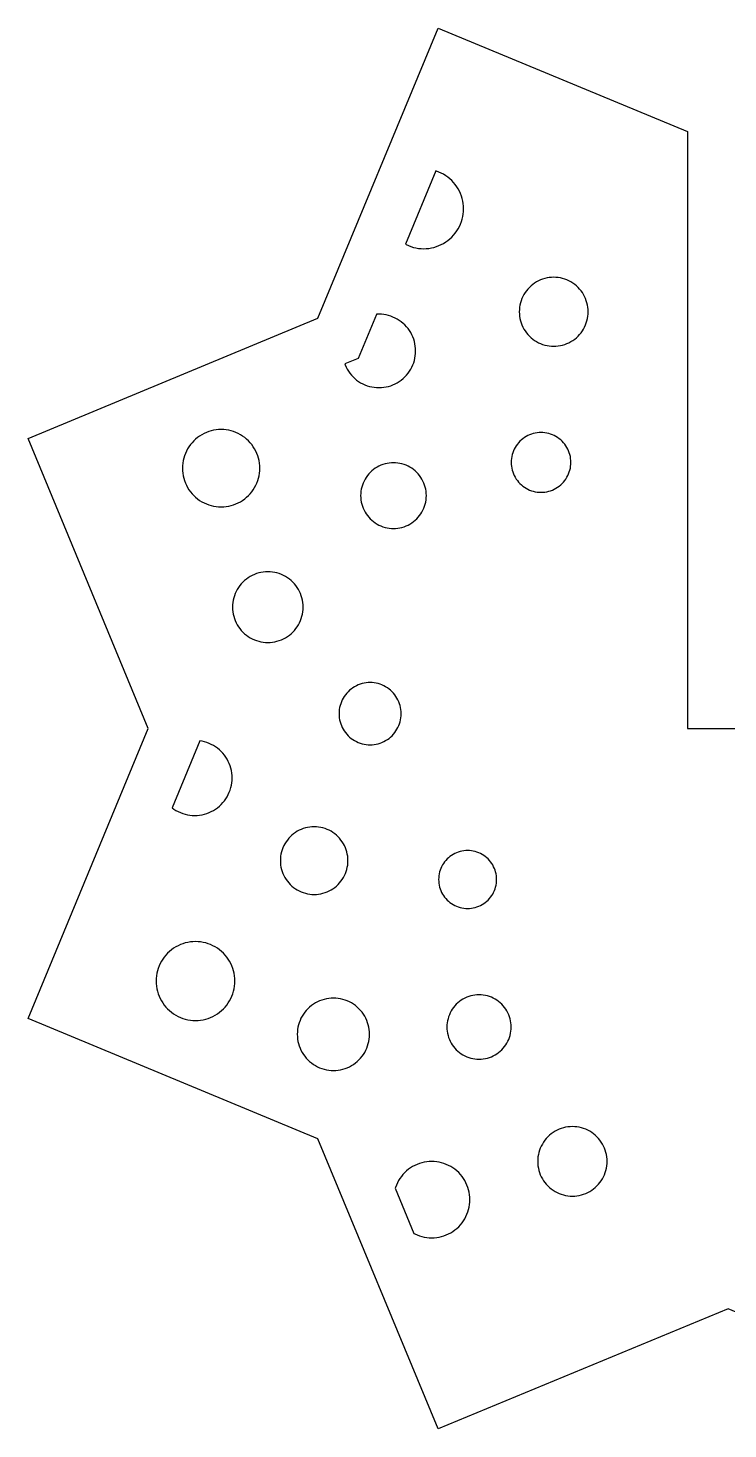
# Model space of a CAD drawing. Header units: millimetres. Extents: x -35 to 108, y -35 to 35.
# Drawn here: x -34.6 to 0, y -34.6 to 34.6 of the extents above; entities that cross this region are included whole.
import ezdxf

# ---------------------------------------------------------------- set-up
doc = ezdxf.new("R2010")
doc.units = ezdxf.units.MM
doc.layers.add('CUT', color=1, linetype='Continuous')

msp = doc.modelspace()

# ---------------------------------------------------------------- linework, layer by layer
at = {"layer": 'CUT'}
for points in [[(14.351, -34.645), (0, -28.701), (-14.351, -34.645), (-20.295, -20.295), (-34.645, -14.351), (-28.701, 0), (-34.645, 14.351), (-20.295, 20.295), (-14.351, 34.645), (-2, 29.53), (-2, 0), (2, 0), (2, 29.53), (14.351, 34.645), (20.295, 20.295), (34.645, 14.351), (28.701, 0), (34.645, -14.351), (20.295, -20.295), (14.351, -34.645)], [(-13.196, 25.069), (-13.159, 25.192), (-13.129, 25.318), (-13.108, 25.445), (-13.096, 25.574), (-13.091, 25.703), (-13.096, 25.832), (-13.108, 25.96), (-13.129, 26.087), (-13.159, 26.213), (-13.196, 26.336), (-13.241, 26.457), (-13.295, 26.575), (-13.356, 26.688), (-13.424, 26.798), (-13.499, 26.903), (-13.581, 27.003), (-13.669, 27.097), (-13.763, 27.185), (-13.863, 27.267), (-13.968, 27.342), (-14.077, 27.41), (-14.191, 27.471), (-14.309, 27.524), (-14.429, 27.57), (-14.463, 27.58), (-15.966, 23.951), (-15.935, 23.934), (-15.818, 23.881), (-15.697, 23.835), (-15.573, 23.798), (-15.448, 23.769), (-15.321, 23.748), (-15.192, 23.735), (-15.063, 23.731), (-14.934, 23.735), (-14.806, 23.748), (-14.678, 23.769), (-14.553, 23.798), (-14.429, 23.835), (-14.309, 23.881), (-14.191, 23.934), (-14.077, 23.995), (-13.968, 24.063), (-13.863, 24.138), (-13.763, 24.22), (-13.669, 24.308), (-13.581, 24.402), (-13.499, 24.502), (-13.424, 24.607), (-13.356, 24.717), (-13.295, 24.83), (-13.241, 24.948), (-13.196, 25.069)], [(-7.013, 20.064), (-6.98, 20.17), (-6.955, 20.279), (-6.937, 20.389), (-6.926, 20.5), (-6.922, 20.611), (-6.926, 20.723), (-6.937, 20.834), (-6.955, 20.944), (-6.98, 21.052), (-7.013, 21.159), (-7.052, 21.263), (-7.098, 21.365), (-7.151, 21.463), (-7.209, 21.558), (-7.274, 21.648), (-7.345, 21.735), (-7.421, 21.816), (-7.503, 21.892), (-7.589, 21.963), (-7.679, 22.028), (-7.774, 22.087), (-7.872, 22.139), (-7.974, 22.185), (-8.078, 22.224), (-8.185, 22.257), (-8.294, 22.282), (-8.404, 22.3), (-8.515, 22.311), (-8.626, 22.315), (-8.737, 22.311), (-8.848, 22.3), (-8.958, 22.282), (-9.067, 22.257), (-9.174, 22.224), (-9.278, 22.185), (-9.379, 22.139), (-9.478, 22.087), (-9.572, 22.028), (-9.663, 21.963), (-9.749, 21.892), (-9.831, 21.816), (-9.907, 21.735), (-9.978, 21.648), (-10.042, 21.558), (-10.101, 21.463), (-10.154, 21.365), (-10.2, 21.263), (-10.239, 21.159), (-10.272, 21.052), (-10.297, 20.944), (-10.315, 20.834), (-10.326, 20.723), (-10.33, 20.611), (-10.326, 20.5), (-10.315, 20.389), (-10.297, 20.279), (-10.272, 20.17), (-10.239, 20.064), (-10.2, 19.959), (-10.154, 19.858), (-10.101, 19.759), (-10.042, 19.665), (-9.978, 19.574), (-9.907, 19.488), (-9.831, 19.407), (-9.749, 19.33), (-9.663, 19.26), (-9.572, 19.195), (-9.478, 19.136), (-9.379, 19.083), (-9.278, 19.037), (-9.174, 18.998), (-9.067, 18.966), (-8.958, 18.94), (-8.848, 18.922), (-8.737, 18.911), (-8.626, 18.908), (-8.515, 18.911), (-8.404, 18.922), (-8.294, 18.94), (-8.185, 18.966), (-8.078, 18.998), (-7.974, 19.037), (-7.872, 19.083), (-7.774, 19.136), (-7.679, 19.195), (-7.589, 19.26), (-7.503, 19.33), (-7.421, 19.407), (-7.345, 19.488), (-7.274, 19.574), (-7.209, 19.665), (-7.151, 19.759), (-7.098, 19.858), (-7.052, 19.959), (-7.013, 20.064)], [(-15.556, 18.091), (-15.522, 18.204), (-15.495, 18.32), (-15.476, 18.437), (-15.464, 18.555), (-15.46, 18.674), (-15.464, 18.793), (-15.476, 18.911), (-15.495, 19.028), (-15.522, 19.144), (-15.556, 19.257), (-15.598, 19.369), (-15.647, 19.477), (-15.703, 19.582), (-15.766, 19.682), (-15.835, 19.779), (-15.911, 19.871), (-15.992, 19.957), (-16.078, 20.039), (-16.17, 20.114), (-16.267, 20.183), (-16.368, 20.246), (-16.472, 20.302), (-16.581, 20.351), (-16.692, 20.393), (-16.805, 20.427), (-16.921, 20.454), (-17.038, 20.474), (-17.156, 20.485), (-17.275, 20.489), (-17.394, 20.485), (-17.402, 20.484), (-18.305, 18.305), (-18.971, 18.029), (-18.952, 17.979), (-18.903, 17.871), (-18.847, 17.766), (-18.784, 17.666), (-18.715, 17.569), (-18.64, 17.477), (-18.559, 17.391), (-18.472, 17.309), (-18.38, 17.234), (-18.284, 17.165), (-18.183, 17.102), (-18.078, 17.046), (-17.97, 16.997), (-17.859, 16.955), (-17.745, 16.921), (-17.629, 16.894), (-17.512, 16.874), (-17.394, 16.863), (-17.275, 16.859), (-17.156, 16.863), (-17.038, 16.874), (-16.921, 16.894), (-16.805, 16.921), (-16.692, 16.955), (-16.581, 16.997), (-16.472, 17.046), (-16.368, 17.102), (-16.267, 17.165), (-16.17, 17.234), (-16.078, 17.309), (-15.992, 17.391), (-15.911, 17.477), (-15.835, 17.569), (-15.766, 17.666), (-15.703, 17.766), (-15.647, 17.871), (-15.598, 17.979), (-15.556, 18.091)], [(-23.274, 12.259), (-23.237, 12.378), (-23.209, 12.5), (-23.188, 12.624), (-23.176, 12.749), (-23.172, 12.874), (-23.176, 12.999), (-23.188, 13.124), (-23.209, 13.247), (-23.237, 13.369), (-23.274, 13.489), (-23.318, 13.607), (-23.37, 13.721), (-23.429, 13.831), (-23.495, 13.938), (-23.568, 14.039), (-23.647, 14.136), (-23.733, 14.228), (-23.824, 14.313), (-23.921, 14.393), (-24.023, 14.466), (-24.129, 14.532), (-24.24, 14.591), (-24.354, 14.643), (-24.471, 14.687), (-24.591, 14.723), (-24.713, 14.752), (-24.837, 14.772), (-24.961, 14.784), (-25.086, 14.788), (-25.212, 14.784), (-25.336, 14.772), (-25.46, 14.752), (-25.582, 14.723), (-25.702, 14.687), (-25.819, 14.643), (-25.933, 14.591), (-26.044, 14.532), (-26.15, 14.466), (-26.252, 14.393), (-26.349, 14.313), (-26.44, 14.228), (-26.526, 14.136), (-26.605, 14.039), (-26.678, 13.938), (-26.744, 13.831), (-26.803, 13.721), (-26.855, 13.607), (-26.899, 13.489), (-26.936, 13.369), (-26.964, 13.247), (-26.984, 13.124), (-26.997, 12.999), (-27.001, 12.874), (-26.997, 12.749), (-26.984, 12.624), (-26.964, 12.5), (-26.936, 12.378), (-26.899, 12.259), (-26.855, 12.141), (-26.803, 12.027), (-26.744, 11.917), (-26.678, 11.81), (-26.605, 11.709), (-26.526, 11.612), (-26.44, 11.52), (-26.349, 11.435), (-26.252, 11.355), (-26.15, 11.282), (-26.044, 11.216), (-25.933, 11.157), (-25.819, 11.105), (-25.702, 11.061), (-25.582, 11.025), (-25.46, 10.996), (-25.336, 10.976), (-25.212, 10.964), (-25.086, 10.96), (-24.961, 10.964), (-24.837, 10.976), (-24.713, 10.996), (-24.591, 11.025), (-24.471, 11.061), (-24.354, 11.105), (-24.24, 11.157), (-24.129, 11.216), (-24.023, 11.282), (-23.921, 11.355), (-23.824, 11.435), (-23.733, 11.52), (-23.647, 11.612), (-23.568, 11.709), (-23.495, 11.81), (-23.429, 11.917), (-23.37, 12.027), (-23.318, 12.141), (-23.274, 12.259)], [(-7.853, 12.687), (-7.825, 12.779), (-7.803, 12.873), (-7.787, 12.969), (-7.778, 13.065), (-7.775, 13.162), (-7.778, 13.259), (-7.787, 13.355), (-7.803, 13.45), (-7.825, 13.545), (-7.853, 13.637), (-7.887, 13.728), (-7.927, 13.816), (-7.973, 13.901), (-8.024, 13.983), (-8.08, 14.062), (-8.142, 14.137), (-8.208, 14.207), (-8.278, 14.274), (-8.353, 14.335), (-8.432, 14.391), (-8.514, 14.442), (-8.599, 14.488), (-8.688, 14.528), (-8.778, 14.562), (-8.871, 14.59), (-8.965, 14.612), (-9.06, 14.628), (-9.157, 14.637), (-9.253, 14.64), (-9.35, 14.637), (-9.446, 14.628), (-9.542, 14.612), (-9.636, 14.59), (-9.729, 14.562), (-9.819, 14.528), (-9.907, 14.488), (-9.993, 14.442), (-10.075, 14.391), (-10.153, 14.335), (-10.228, 14.274), (-10.299, 14.207), (-10.365, 14.137), (-10.426, 14.062), (-10.483, 13.983), (-10.534, 13.901), (-10.579, 13.816), (-10.619, 13.728), (-10.653, 13.637), (-10.681, 13.545), (-10.703, 13.45), (-10.719, 13.355), (-10.729, 13.259), (-10.732, 13.162), (-10.729, 13.065), (-10.719, 12.969), (-10.703, 12.873), (-10.681, 12.779), (-10.653, 12.687), (-10.619, 12.596), (-10.579, 12.508), (-10.534, 12.423), (-10.483, 12.34), (-10.426, 12.262), (-10.365, 12.187), (-10.299, 12.116), (-10.228, 12.05), (-10.153, 11.989), (-10.075, 11.933), (-9.993, 11.881), (-9.907, 11.836), (-9.819, 11.796), (-9.729, 11.762), (-9.636, 11.734), (-9.542, 11.712), (-9.446, 11.696), (-9.35, 11.687), (-9.253, 11.683), (-9.157, 11.687), (-9.06, 11.696), (-8.965, 11.712), (-8.871, 11.734), (-8.778, 11.762), (-8.688, 11.796), (-8.599, 11.836), (-8.514, 11.881), (-8.432, 11.933), (-8.353, 11.989), (-8.278, 12.05), (-8.208, 12.116), (-8.142, 12.187), (-8.08, 12.262), (-8.024, 12.34), (-7.973, 12.423), (-7.927, 12.508), (-7.887, 12.596), (-7.853, 12.687)], [(-15.017, 10.997), (-14.986, 11.098), (-14.962, 11.202), (-14.944, 11.307), (-14.934, 11.413), (-14.93, 11.519), (-14.934, 11.625), (-14.944, 11.731), (-14.962, 11.836), (-14.986, 11.94), (-15.017, 12.041), (-15.054, 12.141), (-15.098, 12.238), (-15.148, 12.332), (-15.204, 12.422), (-15.266, 12.509), (-15.334, 12.591), (-15.406, 12.668), (-15.484, 12.741), (-15.566, 12.809), (-15.653, 12.87), (-15.743, 12.927), (-15.837, 12.977), (-15.934, 13.021), (-16.033, 13.058), (-16.135, 13.089), (-16.239, 13.113), (-16.344, 13.131), (-16.449, 13.141), (-16.556, 13.144), (-16.662, 13.141), (-16.768, 13.131), (-16.873, 13.113), (-16.976, 13.089), (-17.078, 13.058), (-17.178, 13.021), (-17.275, 12.977), (-17.368, 12.927), (-17.459, 12.87), (-17.545, 12.809), (-17.627, 12.741), (-17.705, 12.668), (-17.778, 12.591), (-17.845, 12.509), (-17.907, 12.422), (-17.963, 12.332), (-18.013, 12.238), (-18.057, 12.141), (-18.095, 12.041), (-18.126, 11.94), (-18.15, 11.836), (-18.167, 11.731), (-18.178, 11.625), (-18.181, 11.519), (-18.178, 11.413), (-18.167, 11.307), (-18.15, 11.202), (-18.126, 11.098), (-18.095, 10.997), (-18.057, 10.897), (-18.013, 10.8), (-17.963, 10.706), (-17.907, 10.616), (-17.845, 10.53), (-17.778, 10.447), (-17.705, 10.37), (-17.627, 10.297), (-17.545, 10.23), (-17.459, 10.168), (-17.368, 10.111), (-17.275, 10.061), (-17.178, 10.017), (-17.078, 9.98), (-16.976, 9.949), (-16.873, 9.925), (-16.768, 9.908), (-16.662, 9.897), (-16.556, 9.894), (-16.449, 9.897), (-16.344, 9.908), (-16.239, 9.925), (-16.135, 9.949), (-16.033, 9.98), (-15.934, 10.017), (-15.837, 10.061), (-15.743, 10.111), (-15.653, 10.168), (-15.566, 10.23), (-15.484, 10.297), (-15.406, 10.37), (-15.334, 10.447), (-15.266, 10.53), (-15.204, 10.616), (-15.148, 10.706), (-15.098, 10.8), (-15.054, 10.897), (-15.017, 10.997)], [(-21.12, 5.442), (-21.087, 5.551), (-21.061, 5.662), (-21.042, 5.775), (-21.031, 5.889), (-21.027, 6.003), (-21.031, 6.117), (-21.042, 6.231), (-21.061, 6.344), (-21.087, 6.455), (-21.12, 6.565), (-21.16, 6.672), (-21.207, 6.776), (-21.261, 6.877), (-21.321, 6.974), (-21.388, 7.067), (-21.461, 7.155), (-21.539, 7.239), (-21.622, 7.317), (-21.711, 7.389), (-21.803, 7.456), (-21.901, 7.516), (-22.001, 7.57), (-22.106, 7.617), (-22.213, 7.658), (-22.322, 7.691), (-22.433, 7.717), (-22.546, 7.735), (-22.66, 7.747), (-22.774, 7.75), (-22.888, 7.747), (-23.002, 7.735), (-23.115, 7.717), (-23.226, 7.691), (-23.336, 7.658), (-23.443, 7.617), (-23.547, 7.57), (-23.648, 7.516), (-23.745, 7.456), (-23.838, 7.389), (-23.926, 7.317), (-24.01, 7.239), (-24.088, 7.155), (-24.16, 7.067), (-24.227, 6.974), (-24.287, 6.877), (-24.341, 6.776), (-24.388, 6.672), (-24.429, 6.565), (-24.462, 6.455), (-24.488, 6.344), (-24.506, 6.231), (-24.518, 6.117), (-24.521, 6.003), (-24.518, 5.889), (-24.506, 5.775), (-24.488, 5.662), (-24.462, 5.551), (-24.429, 5.442), (-24.388, 5.335), (-24.341, 5.23), (-24.287, 5.13), (-24.227, 5.033), (-24.16, 4.94), (-24.088, 4.851), (-24.01, 4.768), (-23.926, 4.69), (-23.838, 4.617), (-23.745, 4.55), (-23.648, 4.49), (-23.547, 4.436), (-23.443, 4.389), (-23.336, 4.349), (-23.226, 4.316), (-23.115, 4.29), (-23.002, 4.271), (-22.888, 4.26), (-22.774, 4.256), (-22.66, 4.26), (-22.546, 4.271), (-22.433, 4.29), (-22.322, 4.316), (-22.213, 4.349), (-22.106, 4.389), (-22.001, 4.436), (-21.901, 4.49), (-21.803, 4.55), (-21.711, 4.617), (-21.622, 4.69), (-21.539, 4.768), (-21.461, 4.851), (-21.388, 4.94), (-21.321, 5.033), (-21.261, 5.13), (-21.207, 5.23), (-21.16, 5.335), (-21.12, 5.442)], [(-16.258, 0.238), (-16.229, 0.335), (-16.206, 0.433), (-16.19, 0.532), (-16.18, 0.632), (-16.177, 0.733), (-16.18, 0.833), (-16.19, 0.933), (-16.206, 1.033), (-16.229, 1.13), (-16.258, 1.227), (-16.294, 1.321), (-16.335, 1.413), (-16.383, 1.501), (-16.436, 1.587), (-16.494, 1.669), (-16.558, 1.746), (-16.627, 1.82), (-16.7, 1.889), (-16.778, 1.952), (-16.86, 2.011), (-16.945, 2.064), (-17.034, 2.112), (-17.126, 2.153), (-17.22, 2.189), (-17.316, 2.218), (-17.414, 2.241), (-17.514, 2.257), (-17.614, 2.267), (-17.714, 2.27), (-17.815, 2.267), (-17.915, 2.257), (-18.014, 2.241), (-18.112, 2.218), (-18.208, 2.189), (-18.303, 2.153), (-18.394, 2.112), (-18.483, 2.064), (-18.568, 2.011), (-18.65, 1.952), (-18.728, 1.889), (-18.801, 1.82), (-18.87, 1.746), (-18.934, 1.669), (-18.993, 1.587), (-19.046, 1.501), (-19.093, 1.413), (-19.135, 1.321), (-19.17, 1.227), (-19.199, 1.13), (-19.222, 1.033), (-19.239, 0.933), (-19.248, 0.833), (-19.252, 0.733), (-19.248, 0.632), (-19.239, 0.532), (-19.222, 0.433), (-19.199, 0.335), (-19.17, 0.238), (-19.135, 0.144), (-19.093, 0.052), (-19.046, -0.036), (-18.993, -0.122), (-18.934, -0.203), (-18.87, -0.281), (-18.801, -0.355), (-18.728, -0.423), (-18.65, -0.487), (-18.568, -0.546), (-18.483, -0.599), (-18.394, -0.646), (-18.303, -0.688), (-18.208, -0.723), (-18.112, -0.753), (-18.014, -0.775), (-17.915, -0.792), (-17.815, -0.802), (-17.714, -0.805), (-17.614, -0.802), (-17.514, -0.792), (-17.414, -0.775), (-17.316, -0.753), (-17.22, -0.723), (-17.126, -0.688), (-17.034, -0.646), (-16.945, -0.599), (-16.86, -0.546), (-16.778, -0.487), (-16.7, -0.423), (-16.627, -0.355), (-16.558, -0.281), (-16.494, -0.203), (-16.436, -0.122), (-16.383, -0.036), (-16.335, 0.052), (-16.294, 0.144), (-16.258, 0.238)], [(-24.639, -3.042), (-24.603, -2.926), (-24.576, -2.808), (-24.556, -2.688), (-24.544, -2.567), (-24.54, -2.446), (-24.544, -2.325), (-24.556, -2.204), (-24.576, -2.085), (-24.603, -1.966), (-24.639, -1.85), (-24.681, -1.737), (-24.731, -1.626), (-24.789, -1.519), (-24.853, -1.416), (-24.923, -1.318), (-25, -1.224), (-25.083, -1.136), (-25.172, -1.053), (-25.265, -0.976), (-25.364, -0.905), (-25.467, -0.841), (-25.574, -0.784), (-25.685, -0.734), (-25.798, -0.691), (-25.914, -0.656), (-26.032, -0.628), (-26.14, -0.61), (-27.512, -3.924), (-27.424, -3.987), (-27.321, -4.051), (-27.214, -4.109), (-27.103, -4.159), (-26.99, -4.201), (-26.874, -4.237), (-26.755, -4.264), (-26.636, -4.284), (-26.515, -4.296), (-26.394, -4.3), (-26.273, -4.296), (-26.152, -4.284), (-26.032, -4.264), (-25.914, -4.237), (-25.798, -4.201), (-25.685, -4.159), (-25.574, -4.109), (-25.467, -4.051), (-25.364, -3.987), (-25.265, -3.917), (-25.172, -3.84), (-25.083, -3.757), (-25, -3.668), (-24.923, -3.575), (-24.853, -3.476), (-24.789, -3.373), (-24.731, -3.266), (-24.681, -3.156), (-24.639, -3.042)], [(-18.898, -7.072), (-18.867, -6.968), (-18.842, -6.861), (-18.824, -6.753), (-18.813, -6.644), (-18.81, -6.535), (-18.813, -6.425), (-18.824, -6.316), (-18.842, -6.208), (-18.867, -6.102), (-18.898, -5.997), (-18.937, -5.894), (-18.982, -5.795), (-19.034, -5.698), (-19.092, -5.605), (-19.155, -5.516), (-19.225, -5.431), (-19.3, -5.351), (-19.38, -5.277), (-19.464, -5.207), (-19.553, -5.143), (-19.646, -5.085), (-19.743, -5.034), (-19.843, -4.989), (-19.945, -4.95), (-20.05, -4.918), (-20.156, -4.893), (-20.264, -4.876), (-20.373, -4.865), (-20.483, -4.861), (-20.592, -4.865), (-20.701, -4.876), (-20.809, -4.893), (-20.916, -4.918), (-21.021, -4.95), (-21.123, -4.989), (-21.223, -5.034), (-21.32, -5.085), (-21.413, -5.143), (-21.502, -5.207), (-21.586, -5.277), (-21.666, -5.351), (-21.741, -5.431), (-21.81, -5.516), (-21.874, -5.605), (-21.932, -5.698), (-21.984, -5.795), (-22.029, -5.894), (-22.067, -5.997), (-22.099, -6.102), (-22.124, -6.208), (-22.142, -6.316), (-22.153, -6.425), (-22.156, -6.535), (-22.153, -6.644), (-22.142, -6.753), (-22.124, -6.861), (-22.099, -6.968), (-22.067, -7.072), (-22.029, -7.175), (-21.984, -7.275), (-21.932, -7.371), (-21.874, -7.464), (-21.81, -7.553), (-21.741, -7.638), (-21.666, -7.718), (-21.586, -7.793), (-21.502, -7.862), (-21.413, -7.926), (-21.32, -7.984), (-21.223, -8.035), (-21.123, -8.081), (-21.021, -8.119), (-20.916, -8.151), (-20.809, -8.176), (-20.701, -8.194), (-20.592, -8.204), (-20.483, -8.208), (-20.373, -8.204), (-20.264, -8.194), (-20.156, -8.176), (-20.05, -8.151), (-19.945, -8.119), (-19.843, -8.081), (-19.743, -8.035), (-19.646, -7.984), (-19.553, -7.926), (-19.464, -7.862), (-19.38, -7.793), (-19.3, -7.718), (-19.225, -7.638), (-19.155, -7.553), (-19.092, -7.464), (-19.034, -7.371), (-18.982, -7.275), (-18.937, -7.175), (-18.898, -7.072)], [(-11.529, -7.93), (-11.501, -7.84), (-11.48, -7.749), (-11.465, -7.656), (-11.455, -7.563), (-11.452, -7.469), (-11.455, -7.375), (-11.465, -7.281), (-11.48, -7.189), (-11.501, -7.097), (-11.529, -7.007), (-11.562, -6.919), (-11.6, -6.834), (-11.645, -6.751), (-11.694, -6.671), (-11.749, -6.595), (-11.809, -6.522), (-11.873, -6.454), (-11.941, -6.389), (-12.014, -6.33), (-12.09, -6.275), (-12.17, -6.226), (-12.253, -6.181), (-12.339, -6.143), (-12.426, -6.109), (-12.516, -6.082), (-12.608, -6.061), (-12.7, -6.046), (-12.794, -6.036), (-12.888, -6.033), (-12.982, -6.036), (-13.075, -6.046), (-13.168, -6.061), (-13.259, -6.082), (-13.349, -6.109), (-13.437, -6.143), (-13.523, -6.181), (-13.606, -6.226), (-13.685, -6.275), (-13.762, -6.33), (-13.834, -6.389), (-13.903, -6.454), (-13.967, -6.522), (-14.027, -6.595), (-14.081, -6.671), (-14.131, -6.751), (-14.175, -6.834), (-14.214, -6.919), (-14.247, -7.007), (-14.275, -7.097), (-14.296, -7.189), (-14.311, -7.281), (-14.32, -7.375), (-14.323, -7.469), (-14.32, -7.563), (-14.311, -7.656), (-14.296, -7.749), (-14.275, -7.84), (-14.247, -7.93), (-14.214, -8.018), (-14.175, -8.104), (-14.131, -8.187), (-14.081, -8.266), (-14.027, -8.343), (-13.967, -8.415), (-13.903, -8.484), (-13.834, -8.548), (-13.762, -8.608), (-13.685, -8.662), (-13.606, -8.712), (-13.523, -8.756), (-13.437, -8.795), (-13.349, -8.828), (-13.259, -8.855), (-13.168, -8.877), (-13.075, -8.892), (-12.982, -8.901), (-12.888, -8.904), (-12.794, -8.901), (-12.7, -8.892), (-12.608, -8.877), (-12.516, -8.855), (-12.426, -8.828), (-12.339, -8.795), (-12.253, -8.756), (-12.17, -8.712), (-12.09, -8.662), (-12.014, -8.608), (-11.941, -8.548), (-11.873, -8.484), (-11.809, -8.415), (-11.749, -8.343), (-11.694, -8.266), (-11.645, -8.187), (-11.6, -8.104), (-11.562, -8.018), (-11.529, -7.93)], [(-24.508, -13.116), (-24.471, -12.994), (-24.442, -12.87), (-24.422, -12.744), (-24.409, -12.617), (-24.405, -12.49), (-24.409, -12.362), (-24.422, -12.235), (-24.442, -12.109), (-24.471, -11.985), (-24.508, -11.863), (-24.553, -11.744), (-24.606, -11.628), (-24.666, -11.515), (-24.734, -11.407), (-24.808, -11.303), (-24.889, -11.205), (-24.976, -11.111), (-25.069, -11.024), (-25.168, -10.943), (-25.271, -10.869), (-25.38, -10.802), (-25.492, -10.742), (-25.608, -10.689), (-25.728, -10.644), (-25.85, -10.607), (-25.974, -10.578), (-26.1, -10.557), (-26.227, -10.545), (-26.354, -10.541), (-26.482, -10.545), (-26.609, -10.557), (-26.735, -10.578), (-26.859, -10.607), (-26.981, -10.644), (-27.1, -10.689), (-27.216, -10.742), (-27.329, -10.802), (-27.437, -10.869), (-27.541, -10.943), (-27.639, -11.024), (-27.733, -11.111), (-27.82, -11.205), (-27.901, -11.303), (-27.975, -11.407), (-28.042, -11.515), (-28.102, -11.628), (-28.155, -11.744), (-28.2, -11.863), (-28.237, -11.985), (-28.266, -12.109), (-28.287, -12.235), (-28.299, -12.362), (-28.303, -12.49), (-28.299, -12.617), (-28.287, -12.744), (-28.266, -12.87), (-28.237, -12.994), (-28.2, -13.116), (-28.155, -13.236), (-28.102, -13.352), (-28.042, -13.464), (-27.975, -13.573), (-27.901, -13.676), (-27.82, -13.775), (-27.733, -13.868), (-27.639, -13.955), (-27.541, -14.036), (-27.437, -14.11), (-27.329, -14.178), (-27.216, -14.238), (-27.1, -14.291), (-26.981, -14.336), (-26.859, -14.373), (-26.735, -14.402), (-26.609, -14.422), (-26.482, -14.435), (-26.354, -14.439), (-26.227, -14.435), (-26.1, -14.422), (-25.974, -14.402), (-25.85, -14.373), (-25.728, -14.336), (-25.608, -14.291), (-25.492, -14.238), (-25.38, -14.178), (-25.271, -14.11), (-25.168, -14.036), (-25.069, -13.955), (-24.976, -13.868), (-24.889, -13.775), (-24.808, -13.676), (-24.734, -13.573), (-24.666, -13.464), (-24.606, -13.352), (-24.553, -13.236), (-24.508, -13.116)], [(-17.836, -15.7), (-17.802, -15.588), (-17.775, -15.474), (-17.756, -15.358), (-17.745, -15.242), (-17.741, -15.125), (-17.745, -15.008), (-17.756, -14.891), (-17.775, -14.776), (-17.802, -14.662), (-17.836, -14.55), (-17.877, -14.44), (-17.926, -14.334), (-17.981, -14.231), (-18.043, -14.131), (-18.111, -14.036), (-18.185, -13.946), (-18.265, -13.86), (-18.35, -13.78), (-18.441, -13.706), (-18.536, -13.638), (-18.635, -13.576), (-18.739, -13.521), (-18.845, -13.472), (-18.955, -13.431), (-19.067, -13.397), (-19.181, -13.371), (-19.296, -13.352), (-19.413, -13.34), (-19.53, -13.336), (-19.647, -13.34), (-19.763, -13.352), (-19.879, -13.371), (-19.993, -13.397), (-20.105, -13.431), (-20.214, -13.472), (-20.321, -13.521), (-20.424, -13.576), (-20.523, -13.638), (-20.618, -13.706), (-20.709, -13.78), (-20.794, -13.86), (-20.874, -13.946), (-20.949, -14.036), (-21.017, -14.131), (-21.079, -14.231), (-21.134, -14.334), (-21.182, -14.44), (-21.223, -14.55), (-21.257, -14.662), (-21.284, -14.776), (-21.303, -14.891), (-21.314, -15.008), (-21.318, -15.125), (-21.314, -15.242), (-21.303, -15.358), (-21.284, -15.474), (-21.257, -15.588), (-21.223, -15.7), (-21.182, -15.809), (-21.134, -15.916), (-21.079, -16.019), (-21.017, -16.119), (-20.949, -16.214), (-20.874, -16.304), (-20.794, -16.39), (-20.709, -16.47), (-20.618, -16.544), (-20.523, -16.612), (-20.424, -16.674), (-20.321, -16.729), (-20.214, -16.777), (-20.105, -16.819), (-19.993, -16.852), (-19.879, -16.879), (-19.763, -16.898), (-19.647, -16.91), (-19.53, -16.913), (-19.413, -16.91), (-19.296, -16.898), (-19.181, -16.879), (-19.067, -16.852), (-18.955, -16.819), (-18.845, -16.777), (-18.739, -16.729), (-18.635, -16.674), (-18.536, -16.612), (-18.441, -16.544), (-18.35, -16.47), (-18.265, -16.39), (-18.185, -16.304), (-18.111, -16.214), (-18.043, -16.119), (-17.981, -16.019), (-17.926, -15.916), (-17.877, -15.809), (-17.836, -15.7)], [(-10.814, -15.276), (-10.784, -15.177), (-10.76, -15.075), (-10.743, -14.972), (-10.733, -14.869), (-10.729, -14.765), (-10.733, -14.661), (-10.743, -14.557), (-10.76, -14.454), (-10.784, -14.353), (-10.814, -14.253), (-10.851, -14.156), (-10.894, -14.061), (-10.943, -13.969), (-10.998, -13.88), (-11.058, -13.796), (-11.124, -13.715), (-11.196, -13.639), (-11.272, -13.568), (-11.352, -13.502), (-11.437, -13.441), (-11.525, -13.386), (-11.617, -13.337), (-11.712, -13.294), (-11.809, -13.257), (-11.909, -13.227), (-12.01, -13.204), (-12.113, -13.187), (-12.217, -13.176), (-12.321, -13.173), (-12.425, -13.176), (-12.529, -13.187), (-12.631, -13.204), (-12.733, -13.227), (-12.833, -13.257), (-12.93, -13.294), (-13.025, -13.337), (-13.117, -13.386), (-13.205, -13.441), (-13.29, -13.502), (-13.37, -13.568), (-13.446, -13.639), (-13.518, -13.715), (-13.584, -13.796), (-13.644, -13.88), (-13.699, -13.969), (-13.748, -14.061), (-13.791, -14.156), (-13.828, -14.253), (-13.858, -14.353), (-13.882, -14.454), (-13.899, -14.557), (-13.909, -14.661), (-13.913, -14.765), (-13.909, -14.869), (-13.899, -14.972), (-13.882, -15.075), (-13.858, -15.177), (-13.828, -15.276), (-13.791, -15.374), (-13.748, -15.469), (-13.699, -15.56), (-13.644, -15.649), (-13.584, -15.734), (-13.518, -15.814), (-13.446, -15.89), (-13.37, -15.961), (-13.29, -16.027), (-13.205, -16.088), (-13.117, -16.143), (-13.025, -16.192), (-12.93, -16.235), (-12.833, -16.272), (-12.733, -16.302), (-12.631, -16.326), (-12.529, -16.343), (-12.425, -16.353), (-12.321, -16.356), (-12.217, -16.353), (-12.113, -16.343), (-12.01, -16.326), (-11.909, -16.302), (-11.809, -16.272), (-11.712, -16.235), (-11.617, -16.192), (-11.525, -16.143), (-11.437, -16.088), (-11.352, -16.027), (-11.272, -15.961), (-11.196, -15.89), (-11.124, -15.814), (-11.058, -15.734), (-10.998, -15.649), (-10.943, -15.56), (-10.894, -15.469), (-10.851, -15.374), (-10.814, -15.276)], [(-6.074, -21.963), (-6.041, -21.855), (-6.016, -21.746), (-5.997, -21.635), (-5.986, -21.523), (-5.983, -21.411), (-5.986, -21.298), (-5.997, -21.186), (-6.016, -21.075), (-6.041, -20.966), (-6.074, -20.858), (-6.113, -20.753), (-6.16, -20.651), (-6.213, -20.551), (-6.272, -20.456), (-6.338, -20.365), (-6.409, -20.278), (-6.486, -20.196), (-6.568, -20.119), (-6.655, -20.047), (-6.746, -19.982), (-6.842, -19.922), (-6.941, -19.869), (-7.043, -19.823), (-7.149, -19.783), (-7.256, -19.751), (-7.366, -19.725), (-7.477, -19.707), (-7.589, -19.696), (-7.701, -19.692), (-7.813, -19.696), (-7.925, -19.707), (-8.036, -19.725), (-8.146, -19.751), (-8.253, -19.783), (-8.359, -19.823), (-8.461, -19.869), (-8.56, -19.922), (-8.656, -19.982), (-8.747, -20.047), (-8.834, -20.119), (-8.916, -20.196), (-8.993, -20.278), (-9.064, -20.365), (-9.13, -20.456), (-9.189, -20.551), (-9.242, -20.651), (-9.289, -20.753), (-9.328, -20.858), (-9.361, -20.966), (-9.386, -21.075), (-9.405, -21.186), (-9.416, -21.298), (-9.419, -21.411), (-9.416, -21.523), (-9.405, -21.635), (-9.386, -21.746), (-9.361, -21.855), (-9.328, -21.963), (-9.289, -22.068), (-9.242, -22.171), (-9.189, -22.27), (-9.13, -22.365), (-9.064, -22.457), (-8.993, -22.544), (-8.916, -22.626), (-8.834, -22.703), (-8.747, -22.774), (-8.656, -22.839), (-8.56, -22.899), (-8.461, -22.952), (-8.359, -22.998), (-8.253, -23.038), (-8.146, -23.071), (-8.036, -23.096), (-7.925, -23.114), (-7.813, -23.125), (-7.701, -23.129), (-7.589, -23.125), (-7.477, -23.114), (-7.366, -23.096), (-7.256, -23.071), (-7.149, -23.038), (-7.043, -22.998), (-6.941, -22.952), (-6.842, -22.899), (-6.746, -22.839), (-6.655, -22.774), (-6.568, -22.703), (-6.486, -22.626), (-6.409, -22.544), (-6.338, -22.457), (-6.272, -22.365), (-6.213, -22.27), (-6.16, -22.171), (-6.113, -22.068), (-6.074, -21.963)], [(-12.838, -23.793), (-12.81, -23.672), (-12.79, -23.55), (-12.778, -23.427), (-12.774, -23.303), (-12.778, -23.18), (-12.79, -23.057), (-12.81, -22.934), (-12.838, -22.814), (-12.874, -22.696), (-12.918, -22.58), (-12.969, -22.467), (-13.027, -22.358), (-13.093, -22.253), (-13.165, -22.152), (-13.243, -22.057), (-13.328, -21.967), (-13.418, -21.882), (-13.514, -21.803), (-13.614, -21.731), (-13.719, -21.666), (-13.828, -21.608), (-13.941, -21.557), (-14.057, -21.513), (-14.175, -21.477), (-14.296, -21.449), (-14.418, -21.429), (-14.541, -21.417), (-14.664, -21.413), (-14.788, -21.417), (-14.911, -21.429), (-15.033, -21.449), (-15.154, -21.477), (-15.272, -21.513), (-15.388, -21.557), (-15.501, -21.608), (-15.61, -21.666), (-15.715, -21.731), (-15.815, -21.803), (-15.911, -21.882), (-16.001, -21.967), (-16.086, -22.057), (-16.164, -22.152), (-16.236, -22.253), (-16.302, -22.358), (-16.36, -22.467), (-16.411, -22.58), (-16.455, -22.696), (-16.468, -22.74), (-15.541, -24.977), (-15.501, -24.999), (-15.388, -25.05), (-15.272, -25.093), (-15.154, -25.129), (-15.033, -25.157), (-14.911, -25.178), (-14.788, -25.19), (-14.664, -25.194), (-14.541, -25.19), (-14.418, -25.178), (-14.296, -25.157), (-14.175, -25.129), (-14.057, -25.093), (-13.941, -25.05), (-13.828, -24.999), (-13.719, -24.941), (-13.614, -24.875), (-13.514, -24.803), (-13.418, -24.725), (-13.328, -24.64), (-13.243, -24.55), (-13.165, -24.454), (-13.093, -24.354), (-13.027, -24.249), (-12.969, -24.139), (-12.918, -24.027), (-12.874, -23.911), (-12.838, -23.793)]]:
    msp.add_lwpolyline(points, close=True, dxfattribs=at)

doc.saveas('drawing.dxf')
